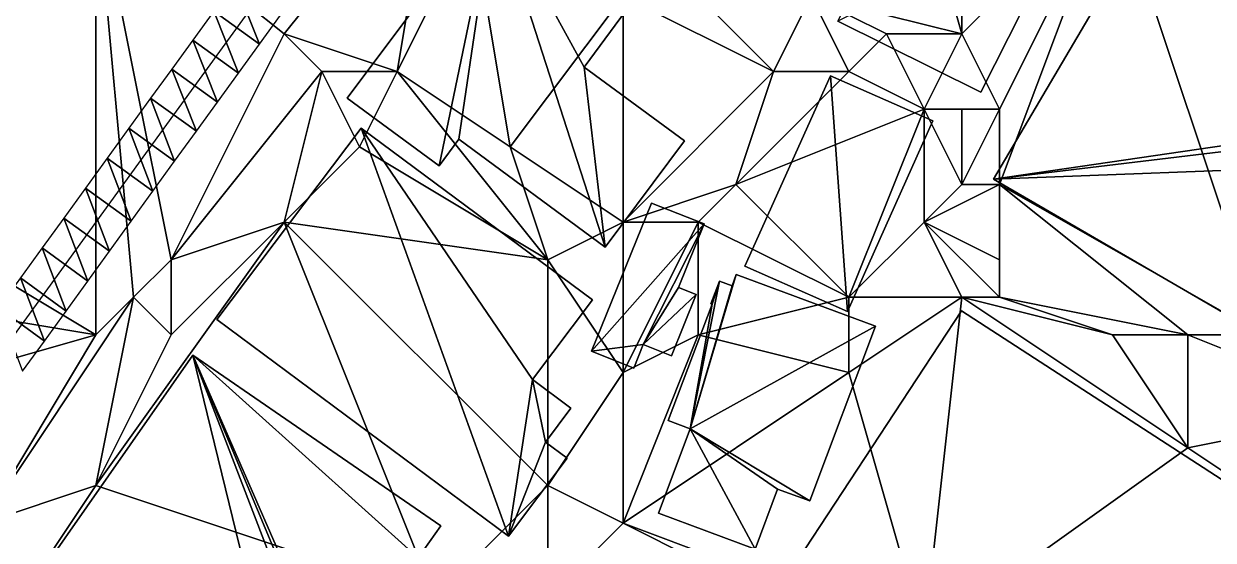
# Model space of a CAD drawing. Header units: metres. Extents: x -1103 to 901, y -902 to 905.
# Drawn here: x -949.8 to -886.7, y 29.1 to 56.5 of the extents above; entities that cross this region are included whole.
import ezdxf

# ---------------------------------------------------------------- set-up
doc = ezdxf.new("R2010")
doc.units = ezdxf.units.M
for name, color, linetype in [('OSM_BUILDING_FOOTPRINTS', 7, 'CONTINUOUS'), ('OSM_BUILDING_ROOFS', 1, 'CONTINUOUS'), ('OSM_BUILDING_WALLS', 8, 'CONTINUOUS'), ('OSM_ROAD_AXES', 2, 'CONTINUOUS'), ('OSM_ROAD_SURFACE', 9, 'CONTINUOUS'), ('OSM_TERRAIN', 3, 'CONTINUOUS')]:
    doc.layers.add(name, color=color, linetype=linetype)

msp = doc.modelspace()

# ---------------------------------------------------------------- linework, layer by layer
at = {"layer": 'OSM_BUILDING_FOOTPRINTS'}
for points in [[(-901.465, 66.888, 18.527), (-893.849, 63.106, 18.527), (-898.989, 52.899, 18.527), (-906.594, 56.681, 18.527), (-901.465, 66.888, 18.527)], [(-888.19, 65.484, 17.687), (-866.579, 52.921, 17.687), (-867.099, 52.037, 17.687), (-862.954, 49.626, 17.687), (-872.559, 33.314, 17.687), (-898.314, 48.287, 17.687), (-888.19, 65.484, 17.687)], [(-932.647, 52.577, 18.882), (-924.866, 62.995, 18.882), (-917.559, 57.609, 18.882), (-920.068, 54.236, 18.882), (-914.74, 50.322, 18.882), (-918.952, 44.67, 18.882), (-926.723, 50.399, 18.882), (-927.773, 48.983, 18.882), (-932.647, 52.577, 18.882)], [(-911.524, 43.653, 20.166), (-906.981, 53.772, 20.166), (-901.542, 51.372, 20.166), (-906.085, 41.242, 20.166), (-911.524, 43.653, 20.166)], [(-939.578, 40.822, 19.94), (-931.918, 50.996, 19.94), (-919.615, 41.861, 19.94), (-922.809, 37.626, 19.94), (-920.764, 36.1, 19.94), (-922.113, 34.308, 19.94), (-920.974, 33.457, 19.94), (-924.091, 29.309, 19.94), (-939.578, 40.822, 19.94)], [(-916.487, 47.004, 19.405), (-913.69, 45.898, 19.405), (-915.05, 42.525, 19.405), (-914.11, 42.149, 19.405), (-915.425, 38.887, 19.405), (-916.929, 39.484, 19.405), (-917.426, 38.234, 19.405), (-919.67, 39.13, 19.405), (-916.487, 47.004, 19.405)], [(-915.602, 35.447, 20.458), (-914.442, 35.016, 20.458), (-916.122, 30.526, 20.458), (-910.982, 28.624, 20.458), (-909.788, 31.809, 20.458), (-908.086, 31.179, 20.458), (-904.593, 40.468, 20.458), (-911.988, 43.211, 20.458), (-912.209, 42.603, 20.458), (-912.883, 42.857, 20.458), (-913.336, 41.662, 20.458), (-913.27, 41.64, 20.458), (-915.602, 35.447, 20.458)], [(-900.017, 41.287, 21.265), (-876.56, 26.07, 21.265), (-884.884, 13.418, 21.265), (-908.329, 28.635, 21.265), (-900.017, 41.287, 21.265)], [(-949.802, 26.091, 19.75), (-940.849, 38.93, 19.75), (-927.684, 29.862, 19.75), (-928.878, 28.159, 19.75), (-927.441, 27.175, 19.75), (-930.138, 23.304, 19.75), (-931.531, 24.255, 19.75), (-933.321, 21.679, 19.75), (-932.094, 20.827, 19.75), (-932.459, 20.296, 19.75), (-931.42, 19.577, 19.75), (-932.26, 18.372, 19.75), (-933.211, 19.024, 19.75), (-935.267, 16.083, 19.75), (-949.802, 26.091, 19.75)]]:
    msp.add_polyline3d(points, close=True, dxfattribs=at)
at = {"layer": 'OSM_BUILDING_ROOFS'}
for points in [[(-866.579, 52.921, 35.687), (-888.19, 65.484, 35.687), (-898.314, 48.287, 35.687)], [(-924.866, 62.995, 30.482), (-932.647, 52.577, 30.482), (-927.773, 48.983, 30.482)], [(-924.866, 62.995, 30.482), (-927.773, 48.983, 30.482), (-926.723, 50.399, 30.482)], [(-924.866, 62.995, 30.482), (-926.723, 50.399, 30.482), (-918.952, 44.67, 30.482)], [(-920.068, 54.236, 30.482), (-917.559, 57.609, 30.482), (-924.866, 62.995, 30.482)], [(-920.068, 54.236, 30.482), (-924.866, 62.995, 30.482), (-918.952, 44.67, 30.482)], [(-893.849, 63.106, 30.127), (-906.594, 56.681, 30.127), (-898.989, 52.899, 30.127)], [(-918.952, 44.67, 30.482), (-914.74, 50.322, 30.482), (-920.068, 54.236, 30.482)], [(-906.981, 53.772, 30.166), (-911.524, 43.653, 30.166), (-906.085, 41.242, 30.166)], [(-906.981, 53.772, 30.166), (-906.085, 41.242, 30.166), (-901.542, 51.372, 30.166)], [(-898.314, 48.287, 35.687), (-867.099, 52.037, 35.687), (-866.579, 52.921, 35.687)], [(-898.314, 48.287, 35.687), (-862.954, 49.626, 35.687), (-867.099, 52.037, 35.687)], [(-931.918, 50.996, 34.74), (-939.578, 40.822, 34.74), (-924.091, 29.309, 34.74)], [(-922.809, 37.626, 34.74), (-919.615, 41.861, 34.74), (-931.918, 50.996, 34.74)], [(-922.809, 37.626, 34.74), (-931.918, 50.996, 34.74), (-924.091, 29.309, 34.74)], [(-898.314, 48.287, 35.687), (-872.559, 33.314, 35.687), (-862.954, 49.626, 35.687)], [(-913.69, 45.898, 29.405), (-916.487, 47.004, 29.405), (-919.67, 39.13, 29.405)], [(-916.929, 39.484, 29.405), (-913.69, 45.898, 29.405), (-919.67, 39.13, 29.405)], [(-916.929, 39.484, 29.405), (-915.05, 42.525, 29.405), (-913.69, 45.898, 29.405)], [(-914.442, 35.016, 32.058), (-904.593, 40.468, 32.058), (-911.988, 43.211, 32.058)], [(-914.442, 35.016, 32.058), (-911.988, 43.211, 32.058), (-912.209, 42.603, 32.058)], [(-916.929, 39.484, 29.405), (-914.11, 42.149, 29.405), (-915.05, 42.525, 29.405)], [(-914.442, 35.016, 32.058), (-912.209, 42.603, 32.058), (-912.883, 42.857, 32.058)], [(-912.883, 42.857, 32.058), (-913.27, 41.64, 32.058), (-914.442, 35.016, 32.058)], [(-912.883, 42.857, 32.058), (-913.336, 41.662, 32.058), (-913.27, 41.64, 32.058)], [(-916.929, 39.484, 29.405), (-915.425, 38.887, 29.405), (-914.11, 42.149, 29.405)], [(-913.27, 41.64, 32.058), (-915.602, 35.447, 32.058), (-914.442, 35.016, 32.058)], [(-876.56, 26.07, 45.665), (-900.017, 41.287, 45.665), (-908.329, 28.635, 45.665)], [(-914.442, 35.016, 32.058), (-908.086, 31.179, 32.058), (-904.593, 40.468, 32.058)], [(-919.67, 39.13, 29.405), (-917.426, 38.234, 29.405), (-916.929, 39.484, 29.405)], [(-940.849, 38.93, 31.35), (-949.802, 26.091, 31.35), (-935.267, 16.083, 31.35)], [(-940.849, 38.93, 31.35), (-935.267, 16.083, 31.35), (-933.211, 19.024, 31.35)], [(-940.849, 38.93, 31.35), (-933.211, 19.024, 31.35), (-932.26, 18.372, 31.35)], [(-928.878, 28.159, 31.35), (-927.684, 29.862, 31.35), (-940.849, 38.93, 31.35)], [(-933.321, 21.679, 31.35), (-928.878, 28.159, 31.35), (-940.849, 38.93, 31.35)], [(-933.321, 21.679, 31.35), (-940.849, 38.93, 31.35), (-932.26, 18.372, 31.35)], [(-922.809, 37.626, 34.74), (-924.091, 29.309, 34.74), (-922.113, 34.308, 34.74)], [(-922.113, 34.308, 34.74), (-920.764, 36.1, 34.74), (-922.809, 37.626, 34.74)], [(-914.442, 35.016, 32.058), (-916.122, 30.526, 32.058), (-910.982, 28.624, 32.058)], [(-914.442, 35.016, 32.058), (-910.982, 28.624, 32.058), (-909.788, 31.809, 32.058)], [(-914.442, 35.016, 32.058), (-909.788, 31.809, 32.058), (-908.086, 31.179, 32.058)], [(-924.091, 29.309, 34.74), (-920.974, 33.457, 34.74), (-922.113, 34.308, 34.74)]]:
    msp.add_3dface(points, dxfattribs=at)
at = {"layer": 'OSM_BUILDING_WALLS'}
for points in [[(-888.19, 65.484, 17.687), (-898.314, 48.287, 17.687), (-898.314, 48.287, 35.687)], [(-888.19, 65.484, 17.687), (-898.314, 48.287, 35.687), (-888.19, 65.484, 35.687)], [(-866.579, 52.921, 17.687), (-888.19, 65.484, 17.687), (-888.19, 65.484, 35.687)], [(-866.579, 52.921, 17.687), (-888.19, 65.484, 35.687), (-866.579, 52.921, 35.687)], [(-924.866, 62.995, 18.882), (-932.647, 52.577, 18.882), (-932.647, 52.577, 30.482)], [(-924.866, 62.995, 18.882), (-932.647, 52.577, 30.482), (-924.866, 62.995, 30.482)], [(-898.989, 52.899, 18.527), (-893.849, 63.106, 18.527), (-893.849, 63.106, 30.127)], [(-898.989, 52.899, 18.527), (-893.849, 63.106, 30.127), (-898.989, 52.899, 30.127)], [(-920.068, 54.236, 18.882), (-917.559, 57.609, 18.882), (-917.559, 57.609, 30.482)], [(-920.068, 54.236, 18.882), (-917.559, 57.609, 30.482), (-920.068, 54.236, 30.482)], [(-906.594, 56.681, 18.527), (-898.989, 52.899, 18.527), (-898.989, 52.899, 30.127)], [(-906.594, 56.681, 18.527), (-898.989, 52.899, 30.127), (-906.594, 56.681, 30.127)], [(-914.74, 50.322, 18.882), (-920.068, 54.236, 18.882), (-920.068, 54.236, 30.482)], [(-914.74, 50.322, 18.882), (-920.068, 54.236, 30.482), (-914.74, 50.322, 30.482)], [(-906.981, 53.772, 20.166), (-911.524, 43.653, 20.166), (-911.524, 43.653, 30.166)], [(-906.981, 53.772, 20.166), (-911.524, 43.653, 30.166), (-906.981, 53.772, 30.166)], [(-901.542, 51.372, 20.166), (-906.981, 53.772, 20.166), (-906.981, 53.772, 30.166)], [(-901.542, 51.372, 20.166), (-906.981, 53.772, 30.166), (-901.542, 51.372, 30.166)], [(-932.647, 52.577, 18.882), (-927.773, 48.983, 18.882), (-927.773, 48.983, 30.482)], [(-932.647, 52.577, 18.882), (-927.773, 48.983, 30.482), (-932.647, 52.577, 30.482)], [(-906.085, 41.242, 20.166), (-901.542, 51.372, 20.166), (-901.542, 51.372, 30.166)], [(-906.085, 41.242, 20.166), (-901.542, 51.372, 30.166), (-906.085, 41.242, 30.166)], [(-931.918, 50.996, 19.94), (-939.578, 40.822, 19.94), (-939.578, 40.822, 34.74)], [(-931.918, 50.996, 19.94), (-939.578, 40.822, 34.74), (-931.918, 50.996, 34.74)], [(-919.615, 41.861, 19.94), (-931.918, 50.996, 19.94), (-931.918, 50.996, 34.74)], [(-919.615, 41.861, 19.94), (-931.918, 50.996, 34.74), (-919.615, 41.861, 34.74)], [(-927.773, 48.983, 18.882), (-926.723, 50.399, 18.882), (-926.723, 50.399, 30.482)], [(-927.773, 48.983, 18.882), (-926.723, 50.399, 30.482), (-927.773, 48.983, 30.482)], [(-926.723, 50.399, 18.882), (-918.952, 44.67, 18.882), (-918.952, 44.67, 30.482)], [(-926.723, 50.399, 18.882), (-918.952, 44.67, 30.482), (-926.723, 50.399, 30.482)], [(-918.952, 44.67, 18.882), (-914.74, 50.322, 18.882), (-914.74, 50.322, 30.482)], [(-918.952, 44.67, 18.882), (-914.74, 50.322, 30.482), (-918.952, 44.67, 30.482)], [(-898.314, 48.287, 17.687), (-872.559, 33.314, 17.687), (-872.559, 33.314, 35.687)], [(-898.314, 48.287, 17.687), (-872.559, 33.314, 35.687), (-898.314, 48.287, 35.687)], [(-916.487, 47.004, 19.405), (-919.67, 39.13, 19.405), (-919.67, 39.13, 29.405)], [(-916.487, 47.004, 19.405), (-919.67, 39.13, 29.405), (-916.487, 47.004, 29.405)], [(-913.69, 45.898, 19.405), (-916.487, 47.004, 19.405), (-916.487, 47.004, 29.405)], [(-913.69, 45.898, 19.405), (-916.487, 47.004, 29.405), (-913.69, 45.898, 29.405)], [(-915.05, 42.525, 19.405), (-913.69, 45.898, 19.405), (-913.69, 45.898, 29.405)], [(-915.05, 42.525, 19.405), (-913.69, 45.898, 29.405), (-915.05, 42.525, 29.405)], [(-911.524, 43.653, 20.166), (-906.085, 41.242, 20.166), (-906.085, 41.242, 30.166)], [(-911.524, 43.653, 20.166), (-906.085, 41.242, 30.166), (-911.524, 43.653, 30.166)], [(-911.988, 43.211, 20.458), (-912.209, 42.603, 20.458), (-912.209, 42.603, 32.058)], [(-911.988, 43.211, 20.458), (-912.209, 42.603, 32.058), (-911.988, 43.211, 32.058)], [(-904.593, 40.468, 20.458), (-911.988, 43.211, 20.458), (-911.988, 43.211, 32.058)], [(-904.593, 40.468, 20.458), (-911.988, 43.211, 32.058), (-904.593, 40.468, 32.058)], [(-914.11, 42.149, 19.405), (-915.05, 42.525, 19.405), (-915.05, 42.525, 29.405)], [(-914.11, 42.149, 19.405), (-915.05, 42.525, 29.405), (-914.11, 42.149, 29.405)], [(-912.883, 42.857, 20.458), (-913.336, 41.662, 20.458), (-913.336, 41.662, 32.058)], [(-912.883, 42.857, 20.458), (-913.336, 41.662, 32.058), (-912.883, 42.857, 32.058)], [(-912.209, 42.603, 20.458), (-912.883, 42.857, 20.458), (-912.883, 42.857, 32.058)], [(-912.209, 42.603, 20.458), (-912.883, 42.857, 32.058), (-912.209, 42.603, 32.058)], [(-922.809, 37.626, 19.94), (-919.615, 41.861, 19.94), (-919.615, 41.861, 34.74)], [(-922.809, 37.626, 19.94), (-919.615, 41.861, 34.74), (-922.809, 37.626, 34.74)], [(-915.425, 38.887, 19.405), (-914.11, 42.149, 19.405), (-914.11, 42.149, 29.405)], [(-915.425, 38.887, 19.405), (-914.11, 42.149, 29.405), (-915.425, 38.887, 29.405)], [(-913.27, 41.64, 20.458), (-915.602, 35.447, 20.458), (-915.602, 35.447, 32.058)], [(-913.27, 41.64, 20.458), (-915.602, 35.447, 32.058), (-913.27, 41.64, 32.058)], [(-913.336, 41.662, 20.458), (-913.27, 41.64, 20.458), (-913.27, 41.64, 32.058)], [(-913.336, 41.662, 20.458), (-913.27, 41.64, 32.058), (-913.336, 41.662, 32.058)], [(-900.017, 41.287, 21.265), (-908.329, 28.635, 21.265), (-908.329, 28.635, 45.665)], [(-900.017, 41.287, 21.265), (-908.329, 28.635, 45.665), (-900.017, 41.287, 45.665)], [(-876.56, 26.07, 21.265), (-900.017, 41.287, 21.265), (-900.017, 41.287, 45.665)], [(-876.56, 26.07, 21.265), (-900.017, 41.287, 45.665), (-876.56, 26.07, 45.665)], [(-939.578, 40.822, 19.94), (-924.091, 29.309, 19.94), (-924.091, 29.309, 34.74)], [(-939.578, 40.822, 19.94), (-924.091, 29.309, 34.74), (-939.578, 40.822, 34.74)], [(-908.086, 31.179, 20.458), (-904.593, 40.468, 20.458), (-904.593, 40.468, 32.058)], [(-908.086, 31.179, 20.458), (-904.593, 40.468, 32.058), (-908.086, 31.179, 32.058)], [(-917.426, 38.234, 19.405), (-916.929, 39.484, 19.405), (-916.929, 39.484, 29.405)], [(-917.426, 38.234, 19.405), (-916.929, 39.484, 29.405), (-917.426, 38.234, 29.405)], [(-916.929, 39.484, 19.405), (-915.425, 38.887, 19.405), (-915.425, 38.887, 29.405)], [(-916.929, 39.484, 19.405), (-915.425, 38.887, 29.405), (-916.929, 39.484, 29.405)], [(-940.849, 38.93, 19.75), (-949.802, 26.091, 19.75), (-949.802, 26.091, 31.35)], [(-940.849, 38.93, 19.75), (-949.802, 26.091, 31.35), (-940.849, 38.93, 31.35)], [(-927.684, 29.862, 19.75), (-940.849, 38.93, 19.75), (-940.849, 38.93, 31.35)], [(-927.684, 29.862, 19.75), (-940.849, 38.93, 31.35), (-927.684, 29.862, 31.35)], [(-919.67, 39.13, 19.405), (-917.426, 38.234, 19.405), (-917.426, 38.234, 29.405)], [(-919.67, 39.13, 19.405), (-917.426, 38.234, 29.405), (-919.67, 39.13, 29.405)], [(-920.764, 36.1, 19.94), (-922.809, 37.626, 19.94), (-922.809, 37.626, 34.74)], [(-920.764, 36.1, 19.94), (-922.809, 37.626, 34.74), (-920.764, 36.1, 34.74)], [(-922.113, 34.308, 19.94), (-920.764, 36.1, 19.94), (-920.764, 36.1, 34.74)], [(-922.113, 34.308, 19.94), (-920.764, 36.1, 34.74), (-922.113, 34.308, 34.74)], [(-915.602, 35.447, 20.458), (-914.442, 35.016, 20.458), (-914.442, 35.016, 32.058)], [(-915.602, 35.447, 20.458), (-914.442, 35.016, 32.058), (-915.602, 35.447, 32.058)], [(-914.442, 35.016, 20.458), (-916.122, 30.526, 20.458), (-916.122, 30.526, 32.058)], [(-914.442, 35.016, 20.458), (-916.122, 30.526, 32.058), (-914.442, 35.016, 32.058)], [(-920.974, 33.457, 19.94), (-922.113, 34.308, 19.94), (-922.113, 34.308, 34.74)], [(-920.974, 33.457, 19.94), (-922.113, 34.308, 34.74), (-920.974, 33.457, 34.74)], [(-924.091, 29.309, 19.94), (-920.974, 33.457, 19.94), (-920.974, 33.457, 34.74)], [(-924.091, 29.309, 19.94), (-920.974, 33.457, 34.74), (-924.091, 29.309, 34.74)], [(-910.982, 28.624, 20.458), (-909.788, 31.809, 20.458), (-909.788, 31.809, 32.058)], [(-910.982, 28.624, 20.458), (-909.788, 31.809, 32.058), (-910.982, 28.624, 32.058)], [(-909.788, 31.809, 20.458), (-908.086, 31.179, 20.458), (-908.086, 31.179, 32.058)], [(-909.788, 31.809, 20.458), (-908.086, 31.179, 32.058), (-909.788, 31.809, 32.058)], [(-916.122, 30.526, 20.458), (-910.982, 28.624, 20.458), (-910.982, 28.624, 32.058)], [(-916.122, 30.526, 20.458), (-910.982, 28.624, 32.058), (-916.122, 30.526, 32.058)], [(-928.878, 28.159, 19.75), (-927.684, 29.862, 19.75), (-927.684, 29.862, 31.35)], [(-928.878, 28.159, 19.75), (-927.684, 29.862, 31.35), (-928.878, 28.159, 31.35)]]:
    msp.add_3dface(points, dxfattribs=at)
at = {"layer": 'OSM_ROAD_AXES'}
msp.add_polyline3d([(-813.689, 192.863, 18.856), (-836.681, 169.108, 18.771), (-861.474, 142.201, 17.045), (-893.839, 109.908, 18.312), (-915.128, 88.331, 19.102), (-917.527, 85.368, 19.253), (-919.505, 82.547, 19.404), (-941.877, 51.704, 20.365), (-958.026, 29.408, 19.506), (-997.962, -25.091, 21.081), (-1053.064, -103.91, 17.163), (-1060.204, -123.263, 17.236), (-1061.296, -250.242, 21.914)], dxfattribs=at)
at = {"layer": 'OSM_ROAD_SURFACE'}
for points in [[(-938.617, 58.753, 20.298), (-939.736, 57.211, 20.319), (-937.307, 55.449, 20.401)], [(-938.617, 58.753, 20.298), (-937.307, 55.449, 20.401), (-936.189, 56.992, 20.379)], [(-939.736, 57.211, 20.319), (-940.854, 55.669, 20.338), (-938.426, 53.907, 20.419)], [(-939.736, 57.211, 20.319), (-938.426, 53.907, 20.419), (-937.307, 55.449, 20.401)], [(-940.854, 55.669, 20.338), (-941.973, 54.126, 20.356), (-939.544, 52.365, 20.437)], [(-940.854, 55.669, 20.338), (-939.544, 52.365, 20.437), (-938.426, 53.907, 20.419)], [(-941.973, 54.126, 20.356), (-943.092, 52.584, 20.374), (-940.663, 50.823, 20.455)], [(-941.973, 54.126, 20.356), (-940.663, 50.823, 20.455), (-939.544, 52.365, 20.437)], [(-943.092, 52.584, 20.374), (-944.246, 50.991, 20.298), (-941.816, 49.231, 20.474)], [(-943.092, 52.584, 20.374), (-941.816, 49.231, 20.474), (-940.663, 50.823, 20.455)], [(-944.246, 50.991, 20.298), (-945.399, 49.398, 20.176), (-942.97, 47.639, 20.466)], [(-944.246, 50.991, 20.298), (-942.97, 47.639, 20.466), (-941.816, 49.231, 20.474)], [(-945.399, 49.398, 20.176), (-946.553, 47.806, 20.121), (-944.123, 46.046, 20.32)], [(-945.399, 49.398, 20.176), (-944.123, 46.046, 20.32), (-942.97, 47.639, 20.466)], [(-946.553, 47.806, 20.121), (-947.706, 46.213, 20.119), (-945.277, 44.454, 20.209)], [(-946.553, 47.806, 20.121), (-945.277, 44.454, 20.209), (-944.123, 46.046, 20.32)], [(-947.706, 46.213, 20.119), (-948.86, 44.621, 20.117), (-946.43, 42.861, 20.143)], [(-947.706, 46.213, 20.119), (-946.43, 42.861, 20.143), (-945.277, 44.454, 20.209)], [(-948.86, 44.621, 20.117), (-950.013, 43.028, 20.115), (-947.584, 41.269, 20.141)], [(-948.86, 44.621, 20.117), (-947.584, 41.269, 20.141), (-946.43, 42.861, 20.143)], [(-950.013, 43.028, 20.115), (-951.167, 41.436, 19.924), (-948.737, 39.676, 20.01)], [(-950.013, 43.028, 20.115), (-948.737, 39.676, 20.01), (-947.584, 41.269, 20.141)], [(-951.167, 41.436, 19.924), (-949.891, 38.083, 19.961), (-948.737, 39.676, 20.01)]]:
    msp.add_3dface(points, dxfattribs=at)
at = {"layer": 'OSM_TERRAIN'}
for points in [[(-908, 58, 20.496), (-900, 56, 20.809), (-904, 70, 20.435)], [(-900, 56, 20.809), (-900, 66, 20.756), (-904, 70, 20.435)], [(-936, 56, 20.359), (-928, 66, 20.176), (-946, 64, 20.006)], [(-930, 54, 21.237), (-928, 66, 20.176), (-936, 56, 20.359)], [(-930, 54, 21.237), (-926, 62, 21.084), (-928, 66, 20.176)], [(-900, 56, 20.809), (-892, 64, 20.468), (-900, 66, 20.756)], [(-946, 40, 20.109), (-946, 64, 20.006), (-966, 52, 19.903)], [(-966, 52, 19.903), (-946, 64, 20.006), (-960, 64, 19.811)], [(-946, 40, 20.109), (-944, 42, 20.291), (-946, 64, 20.006)], [(-944, 42, 20.291), (-942, 44, 20.545), (-946, 64, 20.006)], [(-942, 44, 20.545), (-936, 56, 20.359), (-946, 64, 20.006)], [(-898, 52, 20.835), (-892, 64, 20.468), (-900, 56, 20.809)], [(-898, 48, 20.458), (-884, 40, 20.427), (-892, 64, 20.468)], [(-898, 48, 20.458), (-892, 64, 20.468), (-898, 52, 20.835)], [(-884, 40, 20.427), (-876, 54, 20.427), (-892, 64, 20.468)], [(-876, 54, 20.427), (-882, 62, 20.076), (-892, 64, 20.468)], [(-924, 50, 21.152), (-926, 62, 21.084), (-930, 54, 21.237)], [(-924, 50, 21.152), (-918, 58, 20.976), (-926, 62, 21.084)], [(-918, 58, 20.976), (-910, 54, 21.855), (-918, 62, 20.451)], [(-910, 54, 21.855), (-908, 58, 20.496), (-918, 62, 20.451)], [(-924, 50, 21.152), (-918, 46, 21.133), (-918, 58, 20.976)], [(-918, 46, 21.133), (-910, 54, 21.855), (-918, 58, 20.976)], [(-910, 54, 21.855), (-906, 54, 22.194), (-908, 58, 20.496)], [(-906, 54, 22.194), (-904, 56, 21.067), (-908, 58, 20.496)], [(-904, 56, 21.067), (-900, 56, 20.809), (-908, 58, 20.496)], [(-942, 44, 20.545), (-934, 54, 20.984), (-936, 56, 20.359)], [(-934, 54, 20.984), (-930, 54, 21.237), (-936, 56, 20.359)], [(-906, 54, 22.194), (-902, 52, 22.26), (-904, 56, 21.067)], [(-902, 52, 22.26), (-900, 56, 20.809), (-904, 56, 21.067)], [(-902, 52, 22.26), (-898, 52, 20.835), (-900, 56, 20.809)], [(-942, 44, 20.545), (-936, 46, 22.016), (-934, 54, 20.984)], [(-936, 46, 22.016), (-932, 50, 22.089), (-934, 54, 20.984)], [(-932, 50, 22.089), (-930, 54, 21.237), (-934, 54, 20.984)], [(-932, 50, 22.089), (-922, 44, 22.062), (-930, 54, 21.237)], [(-922, 44, 22.062), (-924, 50, 21.152), (-930, 54, 21.237)], [(-918, 46, 21.133), (-912, 48, 22.298), (-910, 54, 21.855)], [(-912, 48, 22.298), (-902, 52, 22.26), (-906, 54, 22.194)], [(-912, 48, 22.298), (-906, 54, 22.194), (-910, 54, 21.855)], [(-958, 42, 19.417), (-946, 40, 20.109), (-966, 52, 19.903)], [(-912, 48, 22.298), (-906, 42, 22.37), (-902, 52, 22.26)], [(-906, 42, 22.37), (-902, 46, 22.308), (-902, 52, 22.26)], [(-902, 46, 22.308), (-900, 48, 21.459), (-902, 52, 22.26)], [(-900, 48, 21.459), (-900, 52, 21.771), (-902, 52, 22.26)], [(-900, 52, 21.771), (-898, 52, 20.835), (-902, 52, 22.26)], [(-900, 48, 21.459), (-898, 48, 20.458), (-898, 52, 20.835)], [(-900, 48, 21.459), (-898, 52, 20.835), (-900, 52, 21.771)], [(-936, 46, 22.016), (-922, 44, 22.062), (-932, 50, 22.089)], [(-922, 44, 22.062), (-918, 46, 21.133), (-924, 50, 21.152)], [(-914, 46, 22.481), (-912, 48, 22.298), (-918, 46, 21.133)], [(-914, 46, 22.481), (-906, 42, 22.37), (-912, 48, 22.298)], [(-902, 46, 22.308), (-898, 44, 22.242), (-898, 48, 20.458)], [(-902, 46, 22.308), (-898, 48, 20.458), (-900, 48, 21.459)], [(-898, 42, 22.993), (-898, 48, 20.458), (-898, 44, 22.242)], [(-898, 42, 22.993), (-888, 40, 21.236), (-898, 48, 20.458)], [(-888, 40, 21.236), (-884, 40, 20.427), (-898, 48, 20.458)], [(-928, 26, 21.977), (-936, 46, 22.016), (-946, 32, 21.811)], [(-946, 32, 21.811), (-936, 46, 22.016), (-942, 40, 21.651)], [(-942, 40, 21.651), (-936, 46, 22.016), (-942, 44, 20.545)], [(-928, 26, 21.977), (-922, 32, 22.105), (-936, 46, 22.016)], [(-936, 46, 22.016), (-922, 32, 22.105), (-922, 44, 22.062)], [(-918, 38, 22.712), (-918, 46, 21.133), (-922, 44, 22.062)], [(-918, 38, 22.712), (-914, 40, 23.362), (-914, 46, 22.481)], [(-918, 38, 22.712), (-914, 46, 22.481), (-918, 46, 21.133)], [(-914, 40, 23.362), (-906, 42, 22.37), (-914, 46, 22.481)], [(-900, 42, 23.246), (-902, 46, 22.308), (-906, 42, 22.37)], [(-900, 42, 23.246), (-898, 42, 22.993), (-902, 46, 22.308)], [(-898, 42, 22.993), (-898, 44, 22.242), (-902, 46, 22.308)], [(-942, 40, 21.651), (-942, 44, 20.545), (-944, 42, 20.291)], [(-922, 32, 22.105), (-918, 38, 22.712), (-922, 44, 22.062)], [(-958, 42, 19.417), (-960, 36, 19.372), (-946, 40, 20.109)], [(-946, 32, 21.811), (-944, 42, 20.291), (-952, 30, 19.866)], [(-952, 30, 19.866), (-944, 42, 20.291), (-946, 40, 20.109)], [(-946, 32, 21.811), (-942, 40, 21.651), (-944, 42, 20.291)], [(-906, 38, 23.192), (-906, 42, 22.37), (-914, 40, 23.362)], [(-902, 24, 23.492), (-900, 42, 23.246), (-906, 38, 23.192)], [(-906, 38, 23.192), (-900, 42, 23.246), (-906, 42, 22.37)], [(-902, 24, 23.492), (-888, 34, 23.319), (-900, 42, 23.246)], [(-888, 34, 23.319), (-892, 40, 22.515), (-900, 42, 23.246)], [(-900, 42, 23.246), (-892, 40, 22.515), (-898, 42, 22.993)], [(-892, 40, 22.515), (-888, 40, 21.236), (-898, 42, 22.993)], [(-952, 30, 19.866), (-946, 40, 20.109), (-960, 36, 19.372)], [(-918, 30, 23.488), (-914, 40, 23.362), (-918, 38, 22.712)], [(-918, 30, 23.488), (-906, 38, 23.192), (-914, 40, 23.362)], [(-888, 34, 23.319), (-888, 40, 21.236), (-892, 40, 22.515)], [(-888, 34, 23.319), (-878, 36, 20.537), (-888, 40, 21.236)], [(-888, 40, 21.236), (-878, 36, 20.537), (-884, 40, 20.427)], [(-922, 32, 22.105), (-918, 30, 23.488), (-918, 38, 22.712)], [(-918, 30, 23.488), (-902, 24, 23.492), (-906, 38, 23.192)], [(-888, 34, 23.319), (-876, 26, 23.234), (-878, 36, 20.537)], [(-902, 24, 23.492), (-876, 26, 23.234), (-888, 34, 23.319)], [(-950, 26, 21.845), (-946, 32, 21.811), (-952, 30, 19.866)], [(-950, 26, 21.845), (-928, 26, 21.977), (-946, 32, 21.811)], [(-928, 26, 21.977), (-922, 26, 23.345), (-922, 32, 22.105)], [(-922, 26, 23.345), (-918, 30, 23.488), (-922, 32, 22.105)], [(-922, 26, 23.345), (-914, 28, 24.124), (-918, 30, 23.488)], [(-914, 28, 24.124), (-902, 24, 23.492), (-918, 30, 23.488)]]:
    msp.add_3dface(points, dxfattribs=at)

doc.saveas('drawing.dxf')
